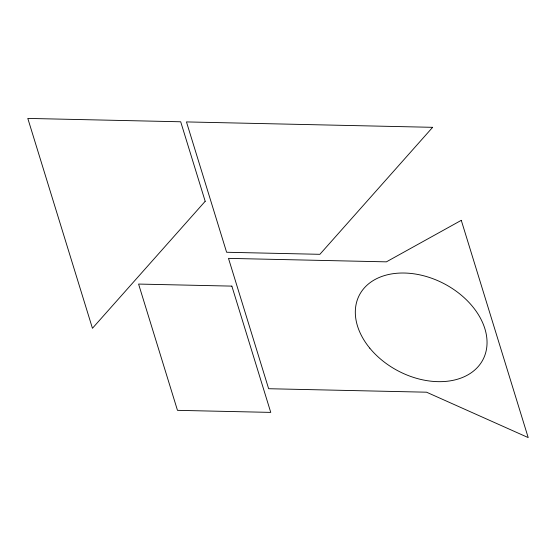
<?xml version="1.0" encoding="UTF-8"?>
<svg xmlns="http://www.w3.org/2000/svg" width="556" height="556" viewBox="0 0 556 556"><rect width="100%" height="100%" fill="white"/><g stroke="black" fill="none" stroke-linecap="round" stroke-linejoin="round"><path stroke-width="0.83" d="M205.192 201.293L92.442 328.283L27.8 118.414L180.7 121.778L205.192 201.293M432.637 127.324L319.888 254.314L226.612 252.264L186.462 121.917L432.637 127.324M461.285 220.336L386.392 261.848L228.495 258.373L268.638 388.72L426.542 392.195L528.2 437.586L461.285 220.336M231.859 286.118L138.583 284.067L177.475 410.342L270.751 412.392L231.859 286.118M369.782 348.153A69.715 49.296 27.6 0 0 482.552 360.399A69.715 49.296 27.6 0 0 411.204 273.476A69.715 49.296 27.6 0 0 369.782 348.153"/></g></svg>
